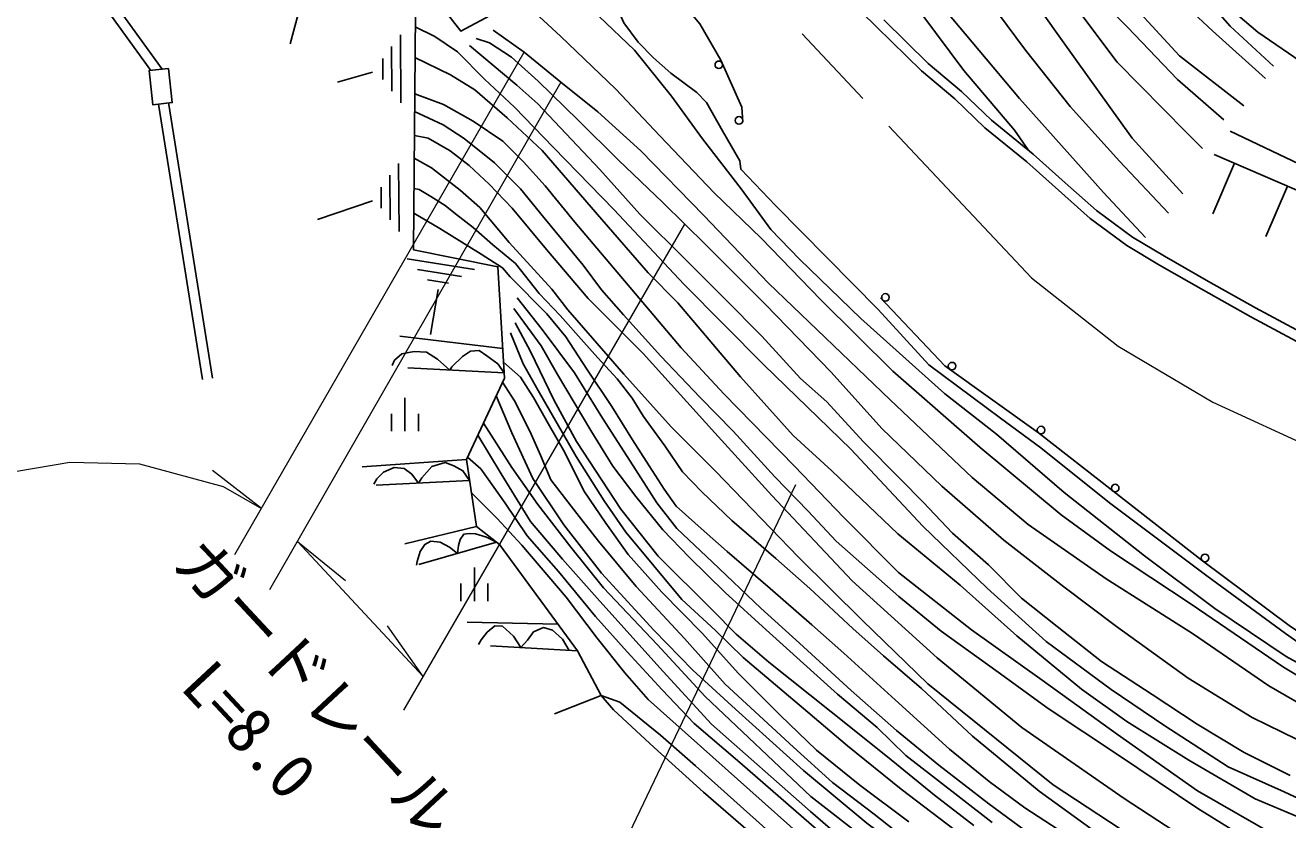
# Model space of a CAD drawing. Units: millimetres at full size, sheet at 1:1000; details may follow other scales. Extents: x 40000 to 680000, y 20000 to 380000.
# Drawn here: x 438470 to 488382, y 266867 to 298255 of the extents above; entities that cross this region are included whole.
import ezdxf
from ezdxf.enums import TextEntityAlignment as Align

# ---------------------------------------------------------------- set-up
doc = ezdxf.new("R2010")
doc.units = ezdxf.units.MM
doc.header["$LTSCALE"] = 1000
doc.linetypes.add('CHAIN', pattern=[18.5, 12, -1.5, 3.5, -1.5])
for name, color, linetype, lineweight in [('M-BGD', 7, 'Continuous', 25), ('M-BMK', 2, 'CHAIN', 13), ('M-STR-HTXT', 7, 'Continuous', 13)]:
    doc.layers.add(name, color=color, linetype=linetype, lineweight=lineweight)
doc.styles.add('ＭＳ ゴシック', font='')
doc.styles.get('ＭＳ ゴシック').set_extended_font_data('MS Gothic')

msp = doc.modelspace()

# ---------------------------------------------------------------- linework, layer by layer
at = {"layer": 'M-BGD'}
for p, q in [((438559, 303201), (443432, 296473)), ((439005, 303267), (443889, 296524)), ((449662, 300210), (448938, 297517)), ((453302, 297879), (453319, 295190)), ((452955, 297413), (452966, 295652)), ((452608, 296947), (452613, 296114)), ((452195, 296407), (450817, 296011)), ((443732, 295137), (445477, 284255)), ((444127, 295200), (445872, 284318)), ((453230, 292793), (453247, 290105)), ((485418, 290805), (486281, 292802)), ((452883, 292327), (452894, 290566)), ((452536, 291861), (452541, 291028)), ((487520, 289909), (488378, 291896)), ((452196, 291321), (450018, 290577)), ((453574, 289032), (456229, 288604)), ((453976, 288612), (455715, 288332)), ((454379, 288193), (455202, 288061)), ((454788, 287814), (454496, 286032)), ((457349, 285479), (453277, 285977)), ((453598, 284716), (457406, 284527)), ((453481, 282213), (453481, 283541)), ((452947, 282213), (452947, 282909)), ((454014, 282213), (454014, 282909)), ((455909, 281100), (451794, 280816)), ((456035, 280266), (452343, 280082)), ((456307, 278456), (453478, 277767)), ((457096, 277835), (454030, 276946)), ((456225, 275502), (456225, 276830)), ((455691, 275502), (455691, 276198)), ((456758, 275502), (456758, 276198)), ((459528, 274591), (455936, 274670)), ((460298, 273540), (456864, 273742))]:
    msp.add_line(p, q, dxfattribs=at)
for points in [[(437835, 334695), (439769, 334704), (441960, 334603), (446601, 333913), (450738, 333029), (456444, 331625), (461237, 329815), (463369, 328898), (468905, 325566), (470963, 323895), (473176, 321528), (474849, 319085), (477344, 314088), (479807, 308939), (481297, 306154), (483041, 302846), (484644, 300515), (485790, 299183), (487206, 297976), (488872, 296831)], [(429244, 325127), (430596, 325934), (431972, 326646), (433812, 327419), (435793, 327852), (437844, 327875), (440363, 327536), (443111, 326856), (445712, 326025), (448021, 325228), (451487, 323725), (455143, 322179), (458061, 320890), (462414, 318676), (463993, 317628), (466443, 315873), (469326, 313300), (471510, 310660), (474509, 306611), (476914, 303159), (479484, 299670), (481640, 296797), (484370, 294029), (485010, 293390)], [(484231, 291591), (482228, 293795), (479986, 296917), (478121, 299551), (476006, 302462), (473854, 305429), (472726, 307102), (471030, 309168), (469721, 310773), (468095, 312314), (466102, 314098), (464272, 315376), (463216, 316045), (460884, 317381), (458780, 318567), (455575, 320043), (450908, 322042), (447892, 323250), (443898, 324916), (441930, 325451), (439946, 325813), (437571, 326120)], [(434092, 324564), (435351, 324822), (436891, 324855), (438291, 324839), (440185, 324681), (442696, 324080), (448603, 321870), (451791, 320367), (453540, 319556), (455503, 318697), (458316, 317442), (459983, 316567), (461485, 315660), (462410, 314851), (465021, 312799), (467811, 310225), (470858, 306879), (472557, 304747), (475454, 300719), (478021, 297267), (479781, 295052), (481725, 292882), (483669, 290826)], [(482757, 289868), (481095, 291642), (477776, 295366), (474583, 299154), (472379, 301885), (469720, 305500), (467475, 308593), (465645, 311033), (463531, 312928), (460842, 315312), (458096, 317033), (455113, 318528), (452701, 319675), (450853, 320396), (448455, 321071), (446577, 321464), (443764, 321823), (441889, 322140), (440270, 322221)], [(448693, 319427), (450780, 319020), (452948, 318274), (457199, 316278), (459248, 315162), (460888, 314096), (462264, 312895), (464408, 310823), (465457, 309546), (467670, 306782), (469020, 305158), (472172, 301006), (473915, 298688), (475578, 296466), (477582, 294111), (478121, 293329)], [(475690, 315533), (477390, 311576), (479160, 307694), (480878, 304775), (482718, 302004), (485024, 299454), (486101, 298225), (487823, 296634)], [(487500, 296155), (485402, 298041), (483317, 299993), (481972, 301452), (480353, 303461), (478514, 306474), (476707, 309841), (474262, 313966)], [(472845, 312536), (475724, 308060), (477790, 304905), (479970, 301932), (482246, 299062), (484109, 297042), (486652, 295068)], [(485857, 294523), (484018, 296112), (482042, 298177), (480089, 300152), (479022, 301468), (477577, 303541), (475593, 306652), (473955, 309436), (472571, 311565)], [(460898, 300812), (455691, 298019), (453905, 300311), (450241, 301846), (445389, 303243), (439792, 303383)], [(462600, 301246), (464262, 299376), (465133, 298312), (465972, 296876), (466795, 295022), (466843, 294425)], [(453905, 300311), (453815, 289385), (457157, 288716), (457419, 284314), (455909, 281100), (456307, 278456), (457220, 277737), (460298, 273540), (461238, 271774), (459391, 271046)], [(459499, 300062), (460137, 299587), (461145, 298610), (462551, 297270), (464024, 295454), (465251, 293771), (466774, 291788), (467951, 290187), (469079, 289010), (471499, 286673), (474812, 283702), (476871, 282097), (479547, 279792), (482725, 277291), (485505, 275213), (488326, 273320), (491117, 271788)], [(462618, 299876), (461825, 299035), (462132, 298354), (462700, 297581), (463304, 296973), (463993, 296365), (465025, 295597), (465404, 295207), (466033, 294087), (466717, 292895), (466758, 292564), (468149, 291125), (472188, 287029), (474193, 284838), (477029, 282726), (478624, 281558), (481331, 279388), (485182, 276508), (488299, 274230), (490107, 272945), (492779, 270408)], [(492779, 270408), (490409, 271574), (488216, 272899), (484569, 275378), (481372, 277492), (479428, 278919), (476228, 281576), (472769, 284587), (469921, 287409), (467560, 289848), (465701, 291636), (463560, 293893), (461819, 295728), (459630, 297821), (458289, 299067)], [(470916, 299391), (472129, 298189), (473898, 296450), (475215, 295343), (476407, 294204), (478061, 292862), (479316, 291734), (480570, 290626), (482026, 289555), (483312, 288782), (485047, 287789), (486919, 286734), (489631, 285287)], [(492330, 266262), (490339, 266993), (488247, 267968), (486032, 268963), (483528, 270574), (481396, 272015), (478836, 273904), (476500, 276015), (473954, 278462), (471110, 281508), (467674, 284844), (464505, 288032), (461756, 290966), (459359, 293422), (457816, 295023), (456623, 296132), (455555, 297210), (454666, 297806), (453887, 298193)], [(456964, 298067), (458194, 297198), (459650, 296003), (461102, 294832), (462804, 293297), (465298, 290743), (467854, 288065), (472669, 283459), (475902, 280382), (478119, 278535), (481199, 276381), (484617, 274226), (487635, 272164), (490129, 270718), (494483, 268982), (498548, 267997), (502581, 268028), (506030, 268397), (510540, 268951), (515097, 269567), (518297, 270020), (521375, 270459)], [(472410, 298474), (474167, 296747), (475482, 295641), (476671, 294504), (478321, 293166), (479582, 292032), (480822, 290938), (482248, 289888), (483514, 289127), (485245, 288137), (487111, 287085), (489808, 285647)], [(489350, 269744), (486981, 270906), (484451, 272461), (481618, 274500), (479526, 276064), (477155, 277907), (474712, 280040), (472340, 282327), (470331, 284549), (467740, 287225), (465386, 289562), (463673, 291258), (461925, 292931), (460329, 294510), (458754, 296050), (457696, 296989), (456820, 297555), (456296, 297726)], [(456035, 297462), (457902, 295884), (458735, 295148), (461180, 292551), (462761, 290796), (464629, 288954), (466116, 287465), (467586, 285972), (469123, 284303), (470161, 283375), (471591, 281805), (473068, 280328), (473966, 279410), (475126, 278190), (476553, 276933), (477853, 275623), (479271, 274496), (481020, 273114), (483017, 271817), (484804, 270640), (486664, 269518), (488481, 268610)], [(453878, 296980), (455283, 296300), (456246, 295703), (457523, 294594), (458905, 293308), (461259, 290577), (463097, 288471), (464270, 287286), (466750, 284370), (468833, 282051), (470362, 280655), (472972, 278166), (475435, 276138), (477671, 274131), (480224, 272032), (482025, 270749), (484468, 269218), (487097, 267687), (490603, 266212)], [(487932, 266214), (484821, 268010), (481658, 270231), (478678, 272378), (475873, 274371), (472998, 276634), (470828, 278802), (468878, 280839), (466089, 283695), (464402, 285513), (462452, 287813), (460196, 290481), (459027, 291917), (458168, 292860), (457351, 293676), (456182, 294464), (455007, 295123), (453866, 295549)], [(453860, 294848), (454998, 294327), (455822, 293775), (457027, 292822), (458050, 291791), (458973, 290660), (460523, 288782), (461256, 287805), (462116, 286818), (463595, 285184), (465151, 283546), (466455, 282216), (468104, 280421), (469417, 279055), (470530, 277879), (473007, 275685), (474679, 274322), (476938, 272699), (478907, 271265), (481686, 269417), (484830, 267309), (487528, 265645)], [(486101, 294071), (492671, 290951), (497338, 289139), (503016, 287326), (520462, 283618), (525479, 282459), (529934, 281336), (532916, 280964), (534896, 280794), (537617, 280779), (539798, 280903), (543328, 281731)], [(484875, 265776), (481917, 267705), (477863, 270514), (474522, 273267), (471161, 276302), (467985, 279683), (465737, 282155), (462896, 285281), (460728, 287464), (459073, 289395), (457720, 291023), (456811, 291973), (456021, 292715), (455270, 293298), (454396, 293796), (453852, 293904)], [(453845, 293000), (454526, 292623), (455663, 291746), (456445, 291050), (457607, 289669), (459287, 287828), (459914, 287015), (462140, 284465), (464012, 282386), (465763, 280636), (469034, 277244), (471574, 274743), (474152, 272242), (479103, 268247), (482675, 265899)], [(543956, 280606), (540238, 279708), (536019, 279560), (531452, 280002), (527166, 281091), (522660, 282092), (517619, 283224), (507287, 285369), (502598, 286534), (497100, 288247), (492492, 290119), (485476, 293150)], [(480938, 266277), (478556, 267990), (475920, 270163), (473897, 272051), (472398, 273342), (471193, 274417), (469492, 275998), (468139, 277192), (466399, 278691), (465212, 279826), (464451, 280607), (463750, 281633), (462917, 282799), (462458, 283517), (461869, 284284), (461103, 285115), (460548, 285739), (459614, 286791), (458787, 287660), (457845, 288846), (456951, 289584), (456178, 290271), (455486, 290806), (455067, 291131), (454498, 291485), (454040, 291766), (453835, 291801)], [(453827, 290832), (454856, 290231), (456496, 289206), (457332, 288678), (457641, 288316), (459093, 286850), (459847, 285942), (460671, 284673), (461659, 283195), (462482, 281874), (463134, 280846), (463731, 279923), (464201, 279258), (465307, 278270), (466226, 277468), (467923, 276002), (469571, 274571), (470826, 273443), (472858, 271609), (475013, 269660), (476579, 268384), (477993, 267341), (480842, 265477)], [(457783, 287064), (458869, 285589), (459513, 284461), (460831, 282245), (461695, 280837), (462606, 279642), (463671, 278318), (464715, 277235), (466147, 275840), (467768, 274373), (470588, 271824), (472150, 270511), (473286, 269400), (474340, 268595), (476698, 266756)], [(478707, 265914), (476561, 267491), (474586, 269025), (472914, 270387), (471120, 271974), (469079, 273840), (467546, 275221), (465642, 277044), (464225, 278372), (463439, 279392), (462384, 281032), (461295, 282729), (460190, 284530), (458901, 286242), (457920, 287486)], [(472285, 287491), (474831, 284805), (478532, 282147), (481461, 279859), (485013, 277099), (488438, 274537), (492770, 271573), (494898, 270599), (496279, 270307), (497829, 270321), (500428, 270467), (502913, 270824), (505176, 271183), (506687, 271443), (508490, 271800), (510261, 271962), (512408, 272077), (514211, 272109)], [(475969, 266641), (474417, 267836), (472559, 269357), (470329, 271126), (467869, 273090), (466577, 274204), (465632, 275154), (463490, 277276), (462021, 279134), (460269, 281805), (459363, 283459), (458442, 285370), (457840, 286502)], [(457650, 286104), (458154, 284883), (458746, 283831), (460249, 281218), (461355, 279472), (462212, 278223), (464423, 275569), (465758, 274339), (466853, 273275), (469411, 271123), (470976, 269788), (473103, 268079), (476129, 265773)], [(457406, 284527), (457153, 284880), (456720, 285190), (456420, 285401), (456076, 285377), (455751, 285165), (455333, 284762), (455258, 284634), (454771, 285067), (454331, 285339), (453848, 285364), (453353, 285271), (453074, 285018), (452969, 284819)], [(473405, 266790), (471469, 268236), (469756, 269615), (468309, 270993), (466663, 272639), (465238, 274240), (463643, 275853), (462310, 277348), (461425, 278586), (460551, 279856), (459800, 281370), (459144, 282525), (458561, 283545), (458050, 284357), (457381, 284947)], [(457343, 284152), (457811, 283420), (458415, 282223), (458842, 281276), (459248, 280298), (460270, 278972), (461134, 277869), (462618, 276078), (464527, 274024), (466145, 272218), (468844, 269734), (470389, 268336), (472036, 267083), (473916, 265597), (478972, 262204), (482452, 259893), (485245, 258177), (489649, 256024), (492860, 254432), (496328, 253200), (499308, 252506), (502596, 251890), (506372, 251428)], [(457088, 283609), (457712, 282152), (458541, 280355), (459759, 278520), (461252, 276605), (463326, 274362), (464858, 272771), (466548, 271240), (469233, 268808), (471737, 266737), (474399, 264754), (477409, 262430), (481190, 259839), (484244, 257856), (487636, 255822), (491897, 253885), (495637, 252607), (500764, 251563), (504652, 250717)], [(504363, 250016), (501751, 250616), (497253, 251585), (494021, 252339), (490601, 253631), (486722, 255434), (482116, 258369), (478410, 260999), (474397, 263988), (469522, 267783), (465354, 271731), (463447, 273785), (461335, 276030), (460043, 277635), (458737, 279326), (457704, 280786), (456581, 282530)], [(456359, 282057), (457288, 280527), (458447, 278649), (459716, 277156), (461187, 275505), (463696, 272727), (465599, 270637), (469518, 267190), (473134, 264063), (475712, 261941), (481638, 257361), (485673, 254806), (489184, 252990), (493096, 251481), (496792, 250281), (500365, 249419)], [(479913, 256561), (477696, 258673), (475762, 260695), (474052, 262400), (472067, 264316), (470353, 265964), (468335, 267726), (466719, 269132), (464914, 270674), (463644, 271995), (462263, 273499), (461014, 274891), (459556, 276680), (458316, 278080), (457449, 279374), (456476, 280731), (455950, 281186)], [(456035, 280266), (455775, 280657), (455413, 280851), (455070, 280982), (454546, 280825), (454147, 280374), (454016, 280166), (453749, 280524), (453449, 280745), (453050, 280781), (452635, 280604), (452369, 280330), (452245, 280126)], [(456108, 279778), (457133, 278770), (458100, 277716), (459851, 275660), (461086, 274047), (462175, 272665), (463092, 271614), (467111, 268039), (469185, 266195), (470665, 264832), (476086, 259542)], [(457096, 277835), (456709, 278028), (456276, 278160), (456026, 278177), (455806, 278143), (455661, 277944), (455603, 277700), (455563, 277391), (455246, 277642), (454867, 277838), (454501, 277872), (454262, 277744), (454084, 277468), (453968, 277071), (453934, 276927)], [(459975, 273559), (459714, 273998), (459309, 274352), (458962, 274456), (458566, 274293), (458330, 273964), (458059, 273672), (457773, 274116), (457334, 274512), (457031, 274529), (456735, 274276), (456491, 273981), (456389, 273795)], [(461238, 271774), (461975, 271511), (463588, 270215), (464974, 268998), (468002, 266287), (470233, 264243), (472165, 262325), (473108, 261540), (473989, 260939)], [(473076, 261259), (471618, 262532), (469815, 264078), (467248, 266260), (465290, 267957), (463328, 269724), (461720, 271207), (461238, 271774)]]:
    msp.add_lwpolyline(points, dxfattribs=at)
msp.add_lwpolyline([(444130, 296551), (443362, 296466), (443513, 295113), (444281, 295198)], close=True, dxfattribs=at)
for centre in [(465890, 296692), (466688, 294496), (472478, 287504), (475110, 284788), (478630, 282260), (481560, 279972), (485111, 277212)]:
    msp.add_circle(centre, 150, dxfattribs=at)
at = {"layer": 'M-BMK'}
msp.add_lwpolyline([(435916, 314549), (438866, 314844), (442193, 314905), (447351, 314115), (452602, 312391), (456674, 310171), (459938, 307748), (478254, 288275), (481673, 285577), (485417, 283368), (490054, 281236), (495918, 279777), (522992, 273510), (529282, 272579), (537569, 272231), (543228, 272323), (548243, 272925)], dxfattribs=at)
at = {"layer": 'M-STR-HTXT'}
for p, q in [((446761, 277352), (458194, 297198)), ((459650, 296003), (448125, 275946)), ((453437, 271200), (464549, 290401)), ((447804, 279162), (445868, 280671)), ((468915, 280092), (459819, 261066)), ((449227, 277863), (454201, 272520)), ((449227, 277863), (451133, 276316)), ((454201, 272520), (452794, 274532))]:
    msp.add_line(p, q, dxfattribs=at)
msp.add_lwpolyline([(333669, 249730), (359998, 253511), (371465, 255096), (384876, 257043), (398795, 258915), (406251, 260597), (411533, 262604), (416756, 265346), (421037, 268172), (423773, 270352), (427562, 274097), (430050, 276620), (431725, 277797), (434346, 279255), (437422, 280519), (440227, 280999), (442992, 280923), (446294, 280031), (447804, 279162)], dxfattribs=at)

# ---------------------------------------------------------------- texts
at = {"layer": 'M-STR-HTXT', "style": 'ＭＳ ゴシック'}
for s, p in [('ガードレール', (443832, 276595)), ('L=8.0', (444142, 271702))]:
    msp.add_text(s, height=1833, rotation=312.954, dxfattribs=at).set_placement(p, align=Align.BOTTOM_LEFT)

doc.saveas('drawing.dxf')
